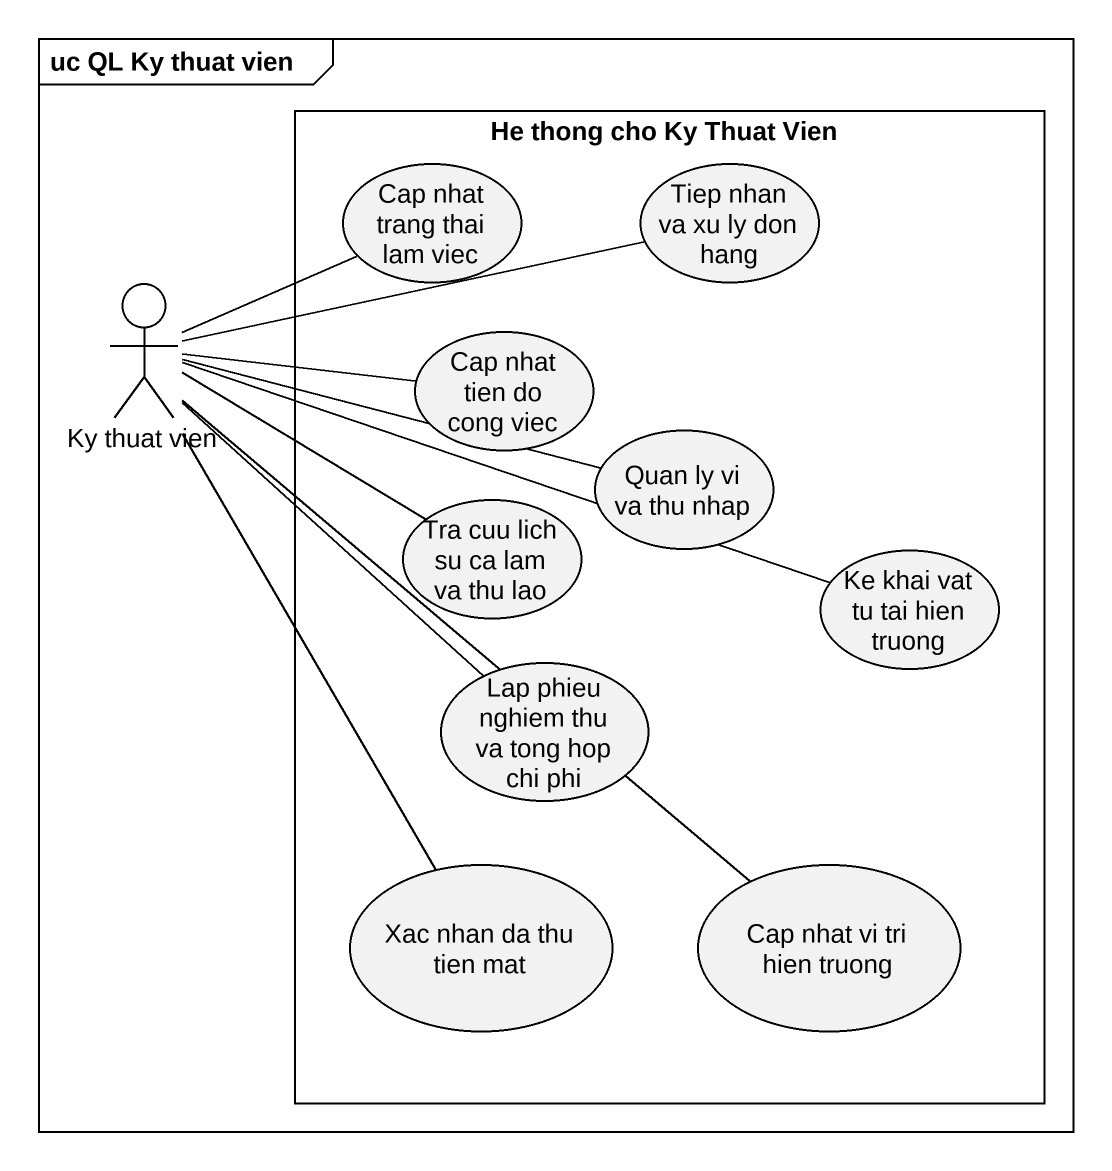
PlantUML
@startuml
mainframe uc QL Ky thuat vien
rectangle "He thong cho Ky Thuat Vien" as He_thong_cho_Ky_Thuat_Vien {
  usecase "Cap nhat trang thai lam viec" as Cap_nhat_trang_thai_lam_viec
  usecase "Tiep nhan va xu ly don hang" as Tiep_nhan_va_xu_ly_don_hang
  usecase "Cap nhat tien do cong viec" as Cap_nhat_tien_do_cong_viec
  usecase "Tra cuu lich su ca lam va thu lao" as Tra_cuu_lich_su_ca_lam_va
  usecase "Quan ly vi va thu nhap" as Quan_ly_vi_va_thu_nhap
  usecase "Ke khai vat tu tai hien truong" as Ke_khai_vat_tu_tai_hien
  usecase "Lap phieu nghiem thu va tong hop chi phi" as Lap_phieu_nghiem_thu_va
  usecase "Xac nhan da thu tien mat" as Xac_nhan_da_thu_tien_mat
  usecase "Cap nhat vi tri hien truong" as Cap_nhat_vi_tri_hien_truong
}
actor "Ky thuat vien" as Ky_thuat_vien
Ky_thuat_vien -right- Cap_nhat_trang_thai_lam_viec
Ky_thuat_vien -right- Tiep_nhan_va_xu_ly_don_hang
Ky_thuat_vien -right- Cap_nhat_tien_do_cong_viec
Ky_thuat_vien -right- Tra_cuu_lich_su_ca_lam_va
Ky_thuat_vien -right- Quan_ly_vi_va_thu_nhap
Ky_thuat_vien -right- Ke_khai_vat_tu_tai_hien
Ky_thuat_vien -- Lap_phieu_nghiem_thu_va
Ky_thuat_vien -- Xac_nhan_da_thu_tien_mat
Ky_thuat_vien -- Cap_nhat_vi_tri_hien_truong
@enduml
